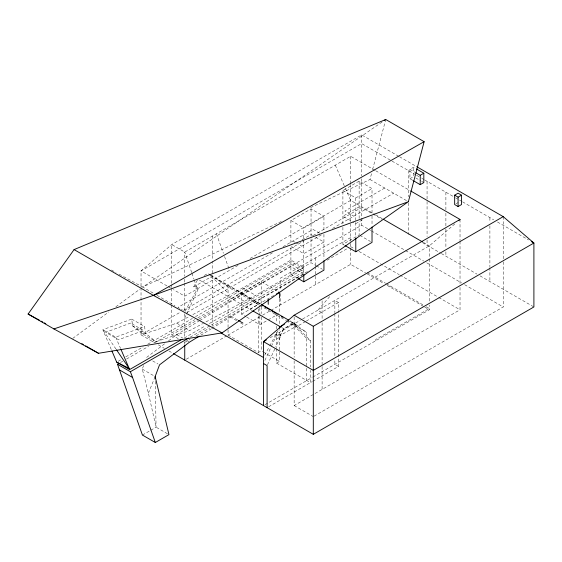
<?xml version="1.0" encoding="UTF-8"?>
<svg xmlns="http://www.w3.org/2000/svg" width="562" height="562" viewBox="0 0 562 562"><rect width="100%" height="100%" fill="white"/><g stroke="black" fill="none" stroke-linecap="round" stroke-linejoin="round"><path stroke-width="0.42" stroke-dasharray="2.81 2.11" d="M310.596 207.624L369.979 179.51L371.756 172.752M372.641 169.373L385.729 119.502M167.441 433.745L156.067 427.176L148.403 393.14L142.27 369.094L143.717 365.209M148.403 393.14L154.838 377.327M184.743 318.064L186.198 314.917M186.563 314.13L198.562 288.187L194.993 286.128M264.92 360.361L271.095 347M271.46 346.213L277.277 333.638L280.916 335.739L275.83 346.74M267.463 364.822L275.464 347.527M185.165 311.271L197.269 288.938L193.693 286.873L197.459 279.932M264.716 355.177L269.303 346.705M269.725 345.932L278.071 330.526M275.984 334.383L279.623 336.483L283.803 328.77L293.708 323.052L297.895 325.939L289.718 321.218M329.683 296.631L317.755 310.266L321.394 312.367M454.806 223.943L429.347 245.84L301.077 319.897M146.626 357.425L165.102 343.424M168.523 340.832L176.728 334.608L199.011 321M72.737 338.408L108.803 311.966M115.87 306.782L139.917 289.156M382.125 121.989L142.748 287.077L119.095 274.165M199.749 320.544L237.621 297.403L290.898 266.641L303.03 273.652M200.76 335.247L211.157 328.896M211.902 328.44L250.512 304.843L303.789 274.087L303.789 227.961L323.937 216.328L323.937 230.891M398.732 156.306L361.633 134.887L171.712 244.54L141.034 270.926L141.034 286.697M374.945 170.328L350.632 156.292L184.743 252.064L171.712 244.54L171.712 284.007M290.898 242.798L290.898 220.522L311.046 208.888L323.937 216.328M342.897 223.873L342.897 190.497L359.132 181.126L372.023 188.565L372.023 213.412M204.245 275.485L207.785 273.441L210.04 274.741M193.693 286.873L211.965 276.328L260.382 304.281M238.021 265.405L184.743 296.167L173.44 289.641M250.111 258.429L350.632 200.395L374.854 214.375M342.897 190.497L355.788 197.943L372.023 188.565M412.866 180.423L409.93 178.73L409.93 169.352L413.534 167.272L415.739 168.544M272.479 252.837L177.957 307.407L182.411 309.978M283.058 246.725L313.041 229.415L319.715 233.272M384.731 188.031L344.885 211.031L353.793 216.173M302.089 239.756L311.046 234.593L312.563 235.464M359.132 206.823L342.897 216.201L351.995 221.456M409.93 178.73L413.534 176.651L413.534 167.272M141.034 287.575L141.034 334.875L180.458 312.114M183.486 310.365L304.021 240.775M313.118 235.52L361.633 207.511L372.156 213.588M186.865 312.549L321.942 234.558M332.563 228.432L393.639 193.166M192.843 314.572L242.707 287.913L290.898 260.087L303.789 267.533L255.598 295.352L203.43 323.248M362.427 219.805L355.788 223.641L352.753 221.892M118.21 361.268L121.244 359.518M125.783 356.891L143.205 346.838M147.75 344.211L192.436 318.415M195.464 316.666L290.898 261.569L303.789 269.008L208.53 324.007M120.528 362.525L122.797 361.218M126.583 359.027L148.544 346.354M154.599 342.855L194.733 319.687M197.761 317.937L290.898 264.161L303.789 271.608L210.652 325.377M231.663 298.668L261.211 281.604L278.766 291.741M171.712 305.054L171.712 334.875L198.302 319.518M199.06 319.083L361.633 225.222L367.696 228.72M350.632 237.578L280.607 278.007L280.607 290.09M315.598 237.213L323.937 242.032L303.789 253.666L290.898 246.219L290.898 274.347L311.046 262.721L315.598 265.341M342.897 227.28L342.897 244.33L359.132 234.951L359.132 221.316M184.245 338.029L205.495 325.756M190.209 337.179L209.893 325.812M184.743 342.399L190.04 339.343M196.089 335.851L209.689 327.99M307.442 271.558L212.717 326.248L212.717 261.351M327.14 260.185L349.114 247.498M249.95 309.219L274.987 294.762M241.569 314.123L258.274 304.478L241.569 292.95L241.569 314.123L245.959 316.659M186.268 359.23L226.535 335.978M228.053 329.845L228.053 335.107L259.588 316.898M262.595 315.163L270.097 310.828M270.849 310.4L350.632 264.337L365.672 273.02M456.028 203.76L458.086 202.573M246.69 317.08L259.855 324.681L267.449 320.298M268.207 319.855L278.759 313.765M287.948 322.174L290.069 320.944L293.708 323.052M270.09 337.783L300.319 320.333M279.623 336.483L280.916 335.739M305.475 321.562L296.596 326.684L310.414 340.607L310.414 366.881M306.234 321.12L338.493 302.497L338.493 310.379M276.553 339.069L279.497 337.376M228.053 335.107L258.274 352.55L261.211 350.85L262.672 351.693M142.425 435.058L150.005 430.682M150.764 430.246L156.067 427.176L155.238 380.903M276.553 348.51L276.553 363.101L279.497 361.408L279.497 329.648M264.983 404.675L312.086 377.481M312.844 377.046L429.347 309.781L429.347 305.047M268.622 406.776L311.931 381.774M312.69 381.338L338.493 366.438L338.493 311.257M294.144 360.825L294.144 405.553L460.025 309.781L460.025 285.222M314.06 416.175L503.222 306.964L503.222 260.487M111.269 349.487L102.797 329.711L131.74 319.083L132.52 325.791L143.134 334.242L176.728 323.185L189.773 316.216M143.134 334.242L156.025 341.682L189.619 330.632L202.664 323.656M256.265 303.094L261.211 300.642M281.302 221.491L142.748 287.077L153.981 293.568M115.962 349.037L102.797 329.711L115.688 337.151L144.631 326.529L145.41 333.231L156.025 341.682M111.466 270.006L116.039 272.5M399.491 156.749L416.906 166.802M409.93 169.352L415.072 172.323M415.775 174.824L361.633 143.57L141.034 270.926L167.413 286.156M416.526 175.26L421.043 177.866M421.795 178.302L424.057 179.608M424.809 180.044L454.995 197.466M455.754 197.908L458.789 199.658M459.547 200.093L461.823 201.414M462.582 201.849L493.689 219.805M497.482 221.997L528.589 239.96M415.739 177.922L420.882 180.894M421.619 181.315L423.818 182.587M375.704 170.764L409.888 190.504M369.979 179.51L408.384 201.688M375.613 214.81L382.42 218.744M423.291 242.341L429.347 245.84L429.347 258.028M372.908 214.024L381.935 219.229M422.547 242.679L440.622 253.111M441.374 253.546L476.998 274.115M480.032 275.865L533.9 306.964M368.447 229.155L370.723 230.469M371.475 230.905L404.795 250.139M405.546 250.575L423.72 261.07M426.748 262.819L461.578 282.925M464.605 284.674L503.222 306.964M359.891 235.394L370.513 241.52M350.632 246.62L354.432 248.818M358.992 251.446L399.252 274.692M400.011 275.134L437.995 297.059M438.753 297.502L460.025 309.781M342.897 244.33L344.415 245.208M290.898 220.522L303.789 227.961M367.176 272.633L385.574 283.255M386.312 283.684L423.291 305.033M426.319 306.782L429.347 308.531L375.767 339.462L375.767 340.72M367.176 273.884L384.099 283.655M387.049 285.356L424.05 306.719M424.809 307.161L429.347 309.781M292.893 241.049L295.12 242.334M295.858 242.763L301.794 246.191M316.357 265.784L322.419 269.282M290.898 274.347L297.727 278.288M338.493 302.497L334.854 300.396L334.854 312.655M242.707 287.913L255.598 295.352M210.785 275.176L259.855 303.501L259.855 306.887M210.673 277.073L214.241 279.138L228.053 293.055M258.274 304.478L228.053 287.034L215.534 278.387M259.735 305.328L285.622 320.27M286.374 320.705L306.775 332.479L306.775 367.408M237.621 297.403L250.512 304.843M310.414 340.607L306.775 338.507L292.957 324.583M199.377 280.024L252.212 310.533M281.618 327.505L283.803 328.77M338.493 366.438L334.854 364.338L334.854 359.954M237.628 319.982L230.048 315.605L230.048 316.863L237.628 321.239M240.662 322.988L242.939 324.302M168.164 286.592L170.427 287.899M263.409 352.121L279.497 361.408M276.553 363.101L310.414 382.652L310.414 370.386M156.981 295.296L174.958 305.679M176.728 323.185L189.619 330.632M176.728 334.608L182.798 338.113M186.591 340.298L188.86 341.612M171.712 334.875L178.231 338.633M294.144 405.553L313.301 416.618M131.74 319.083L144.631 326.529M132.52 325.791L145.41 333.231M141.034 334.875L154.599 342.701M158.372 344.878L164.399 348.363M168.923 350.969L172.689 353.147M152.695 360.93L157.999 363.993M142.27 369.094L155.161 376.54M290.069 320.944L306.775 332.479M275.169 314.081L276.553 315.036L276.553 322.764M209.176 274.404L211.965 276.328M335.296 165.144L345.054 187.575M345.405 188.375L350.632 200.395M115.688 337.151L120.514 348.356M216.412 233.785L223.395 253.272M224.554 256.518L229.507 270.322M191.705 272.549L184.743 252.064L184.743 276.279M191.979 273.371L193.925 279.103M194.206 279.925L197.269 288.938M227.624 285.348L228.053 287.034L228.053 328.974M503.222 216.637L503.222 259.609M489.895 217.62L489.895 222.32M489.895 225.805L489.895 266.753M489.895 267.624L489.895 281.562M460.025 219.447L460.025 240.494M460.025 241.372L460.025 284.351M445.891 192.211L445.891 209.731M445.891 213.237L445.891 228.123M445.891 229.001L445.891 248.271M445.891 251.776L445.891 256.153M429.347 258.899L429.347 301.562M427.064 181.343L427.064 200.613M427.064 201.491L427.064 236.525M427.064 240.03L427.064 245.285M408.244 170.476L408.244 196.756M408.244 202.889L408.244 234.417M389.993 285.805L389.993 287.056M372.023 215.97L372.023 225.348M361.633 134.887L361.633 175.976M361.633 178.744L361.633 225.222M359.132 181.126L359.132 220.466M355.788 197.943L355.788 237.283M350.632 156.292L350.632 183.964M350.632 184.357L350.632 247.076M350.632 247.94L350.632 264.337M334.854 313.533L334.854 356.456M323.937 234.319L323.937 259.082M322.11 300.825L322.11 319.244M322.11 322.75L322.11 365.729M322.11 366.607L322.11 389.403M315.619 257.796L315.619 265.559M315.619 266.423L315.619 284.548M311.046 208.888L311.046 238M311.046 238.85L311.046 262.721M306.775 368.286L306.775 380.551M294.144 316.975L294.144 357.32M280.607 293.54L280.607 304.759M279.497 298.942L279.497 313.336M279.497 315.914L279.497 324.499M276.553 326.192L276.553 328.77M276.553 332.205L276.553 347.653M261.211 281.604L261.211 303.241M261.211 306.704L261.211 313.624M261.211 317.087L261.211 350.85M259.855 307.737L259.855 315.359M259.855 316.209L259.855 324.681M258.274 308.854L258.274 312.346M258.274 315.844L258.274 352.55M212.717 235.914L212.717 260.473M184.743 279.251L184.743 282.756M184.743 283.192L184.743 312.036M184.743 313.758L184.743 338.212M184.743 341.71L184.743 344.337M171.712 284.885L171.712 287.512M171.712 288.39L171.712 304.175M283.241 329.17L280.361 335.416L296.041 326.36L293.153 323.452L283.241 329.17M130.644 323.059L105.691 332.304L118.582 339.75L143.535 330.498L130.644 323.059"/><path stroke-width="0.84" d="M408.384 201.688L424.134 141.673L385.729 119.502L74.079 249.591L28.1 314.046L53.882 328.932L98.512 353.294L222.074 332.88L408.384 201.688L153.405 295.394L53.882 328.932M155.189 378.282L155.161 376.54L159.517 364.871L189.619 342.054L199.278 336.153M279.328 328.208L280.164 326.67L284.407 324.218M410.646 190.94L460.025 219.447L294.144 315.219L263.466 341.612L263.466 405.553M458.718 220.571L460.025 219.447M384.289 120.493L385.729 119.502M415.81 172.745L420.214 175.295L423.818 173.215L423.818 182.587L420.214 184.666L413.604 180.852M155.161 376.54L168.958 434.623L155.316 442.498L142.425 435.058L117.5 364.274L119.018 363.403M111.95 351.067L116.699 362.139L129.59 369.585L181.962 339.343M117.5 364.274L130.391 371.721L188.692 338.057M276.49 293.898L279.497 292.163L279.497 298.092M298.478 278.731L303.789 281.794L323.937 270.16L323.937 260.782M345.173 245.643L355.788 251.769L372.023 242.398L372.023 227.055M454.658 195.176L458.086 193.195L461.514 195.176L461.514 204.554L458.086 206.535L454.658 204.554L454.658 195.176L458.086 197.157L461.514 195.176M266.409 339.912L263.466 341.612L313.301 370.386L533.9 243.023L503.222 216.637L416.906 166.802M294.144 315.219L313.301 326.283L503.222 216.637M173.44 353.582L313.301 434.328L533.9 306.964L533.9 243.023L531.624 241.709M74.079 249.591L153.405 295.394L424.134 141.673M116.699 362.139L129.134 368.37L129.59 369.585M153.405 295.394L222.074 332.88M28.1 314.046L39.642 320.347M41.181 321.183L42.719 322.026M44.258 322.869L45.803 323.705M416.47 168.972L423.818 173.215M383.179 219.18L422.54 241.906M261.365 304.372L288.559 320.073M264.793 306.824L270.076 309.88M271.594 310.751L276.125 313.371M281.407 316.42L282.918 317.291M252.97 310.969L280.164 326.67M238.386 320.424L242.939 323.052M221.077 333.013L263.466 357.488M263.466 363.509L267.105 365.609L267.105 407.654M81.834 343.663L83.352 344.541M85.628 345.855L98.512 353.294M119.664 370.035L132.555 377.481L155.316 442.498M261.948 304.948L263.339 305.911M116.453 349.754L129.134 368.37L120.858 349.157M130.391 371.721L132.555 377.481M458.086 197.157L458.086 206.535M420.214 175.295L420.214 184.666M355.788 238.133L355.788 251.769M313.301 326.283L313.301 434.328M303.789 274.123L303.789 281.794M268.229 299.483L268.229 304.386M184.743 345.216L184.743 360.109"/></g></svg>
